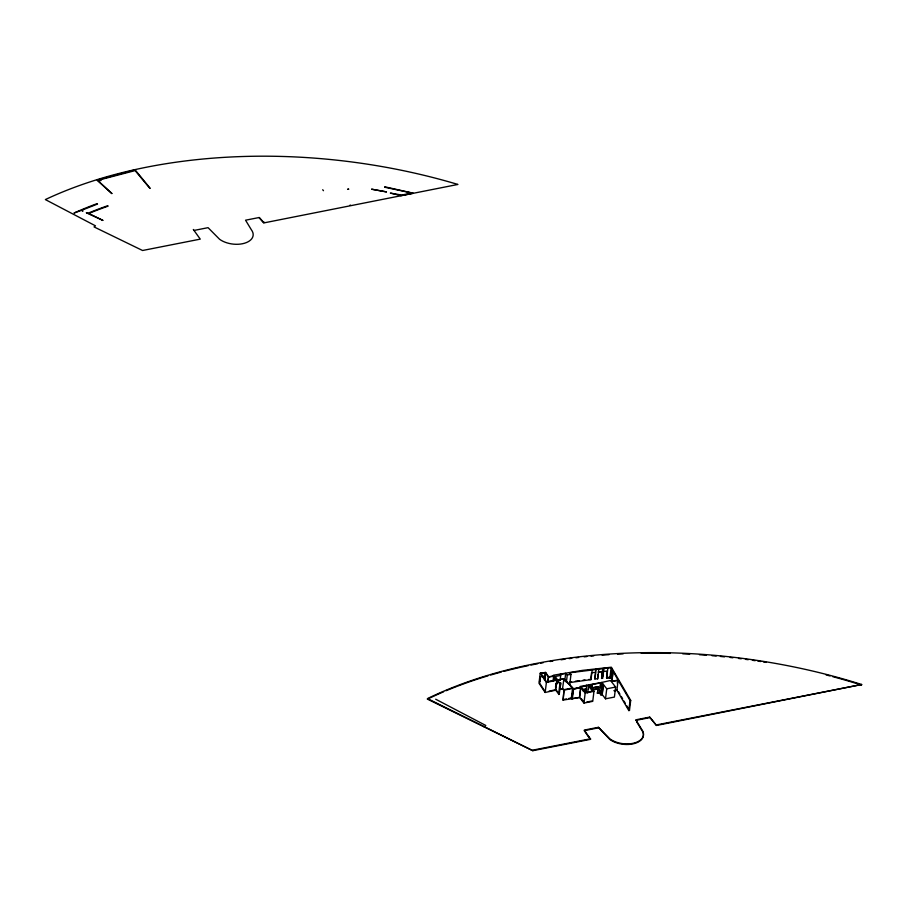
<?xml version="1.0" encoding="UTF-8"?>
<svg xmlns="http://www.w3.org/2000/svg" width="907" height="907" viewBox="0 0 907 907"><rect width="100%" height="100%" fill="white"/><g stroke="black" fill="none" stroke-linecap="round" stroke-linejoin="round"><path stroke-width="1.36" d="M427.446 699.15L427.514 698.594A405.021 231.727 7 0 1 861.65 684.502L656.464 725.464L649.684 717.097L635.875 719.818L641.737 729.477A19.319 11.054 7 0 1 634.809 742.867A19.319 11.054 7 0 1 609.901 738.899L598.405 727.301L584.312 730.078L590.525 739.33L532.828 750.69L427.446 699.15A405.021 231.727 7 0 1 443.591 691.792M484.293 727.108L485.801 725.464L435.677 699.206M547.964 681.826L548.576 676.815L545.617 672.382L540.221 673.209L538.985 683.232L545.164 692.46L555.651 690.216L559.234 694.388L560.719 682.812L560.061 689.422L562.533 688.935L564.483 690.941M539.54 681.917L540.153 676.905M539.722 681.883L540.175 678.13M539.778 682.223L540.084 679.717M532.828 750.69L427.514 698.594M544.438 678.64L544.756 676.066L541.66 676.86M544.483 680.239L545.345 672.461M544.619 680.284L545.538 672.767L540.799 673.119L546.524 681.928L557.068 679.468L560.458 684.377L556.875 680.205L546.399 682.438L540.221 673.209M545.164 692.46L546.399 682.438M547.794 682.064L548.406 677.053L545.538 672.767M553.338 680.93L553.429 675.216L582.351 670.398L611.318 667.212L630.705 700.419L629.469 710.43L628.812 710.566L616.953 690.295L618.075 680.091L611.159 667.665L569.335 672.824L570.991 674.332L569.766 684.354M553.463 681.112L554.075 676.1L548.406 677.053M554.132 680.409L554.075 676.1M555.538 687.098L556.002 683.345M555.549 688.56L556.161 683.549M555.651 690.216L556.875 680.205M557.386 679.967L557.091 683.731L557.386 679.967L563.893 678.685L573.575 688.708L572.351 698.719L579.46 697.324L580.684 687.302L580.038 686.486L601.772 682.438L601.466 684.944M560.107 680.42L560.73 675.409L559.823 674.468L565.662 673.436L567.272 674.967L570.991 674.332M558.587 694.513L559.823 684.502M562.533 688.935L563.893 678.685M564.744 680.953L565.662 673.436M628.812 710.566L630.048 700.544L618.189 680.284L611.386 681.622L615.626 687.053L614.402 697.075L605.513 698.821L602.225 694.615L600.899 694.875L602.123 684.853L600.581 682.88L590.468 684.876L592.01 686.848L590.684 687.109L593.972 691.315L592.747 701.338L583.949 703.072L579.618 697.54L563.1 700.068L564.041 689.637L572.51 687.971L563.769 678.912L557.544 680.137M563.1 700.068L564.041 689.637M566.353 682.472L567.272 674.967M571.319 698.447L572.555 688.436L564.324 690.057M572.408 694.569L572.725 692.064M571.92 699.048L573.156 689.037L572.555 688.436M579.618 697.54L580.854 687.517L573.156 689.037M583.949 703.072L585.174 693.05L580.854 687.517M585.695 692.631L586.171 688.776L583.87 689.229M586.285 691.894L586.614 685.193M587.679 692.937L588.598 685.431L581.138 686.894L585.525 692.506L592.985 691.043L588.598 685.431M588.677 688.889L589.142 685.136L590.174 684.932L591.579 686.724L591.273 689.229M589.867 687.438L590.174 684.932M590.933 677.892L591.557 672.745L595.491 672.302L594.697 678.731L597.656 678.855L598.881 668.833M569.993 682.529L591.013 679.604L592.237 669.581M590.162 687.381L590.468 684.876M591.704 689.354L592.35 684.502M590.525 739.33L588.087 735.554M594.935 679.15L596.16 669.128M597.894 674.57L597.656 678.855M597.464 693.265L598.121 686.656L591.772 687.914L598.257 686.837L597.464 693.265L599.357 692.903L600.899 694.875M599.357 692.903L600.581 682.88M599.64 692.846L599.946 690.34M600.253 687.835L600.876 682.824L601.908 682.62L603.314 684.411L602.078 694.433L601.046 694.637L602.271 684.615L600.876 682.824M602.169 671.599L598.212 671.996L602.157 671.577L601.59 678.447L602.69 678.345L603.926 668.323M601.59 678.447L602.815 668.414M602.633 676.633L603.268 671.486L607.237 671.112L606.658 677.971L610.604 678.311L611.239 673.175M602.225 694.615L603.45 684.592L602.123 684.853M636.533 721.598L641.668 730.044A19.319 11.054 7 0 1 634.741 743.434A19.319 11.054 7 0 1 609.833 739.466L598.405 727.301M606.658 677.971L607.883 667.937M605.513 698.821L606.749 688.798L603.45 684.592M609.935 677.688L611.159 667.665M610.298 678.345L611.397 671.883M611.545 670.692L611.84 668.3M612.089 679.411L612.713 674.264L611.091 671.917M617.282 683.288L617.746 679.536M656.464 725.464L649.684 717.097M264.186 222.136L263.869 222.669L259.323 217.487L245.548 220.197L251.409 229.856A19.319 11.054 7 0 1 244.482 243.246A19.319 11.054 7 0 1 219.585 239.278L208.077 227.668L193.985 230.446M97.083 203.656L95.768 204.132A363.707 208.088 7 0 0 74.023 213.02L81.415 210.39L82.934 211.127L81.959 210.163L97.525 204.03M107.706 205.742L106.391 206.195A356.315 203.871 7 0 0 88.149 213.179L86.324 212.782L102.82 220.356L88.773 213.496A355.056 203.145 7 0 1 106.799 206.592L108.092 206.15M549.086 691.145L555.39 689.808M349.921 205.243L350.544 205.129M560.73 675.409L555.073 676.52L557.113 679.536L554.574 676.826M539.801 683.436L544.585 690.896M573.575 688.708L580.684 687.302M618.075 680.091L611.239 681.44L610.49 680.488L601.772 682.438M575.072 688.787L580.457 687.733M591.579 686.724L590.536 686.928L589.142 685.136M602.271 684.615L603.314 684.411M583.144 690L586.602 689.32L586.171 688.776M583.258 691.315L585.945 690.783M591.33 689.728L598.053 688.402M593.949 689.762L596.636 689.229M585.174 693.05L593.972 691.315M606.749 688.798L615.626 687.053M562.816 699.648L566.444 698.934M568.859 698.458L571.274 697.982M597.328 693.095L599.47 692.665M614.107 690.646L616.839 690.114L616.511 689.547M614.232 690.839L616.953 690.295M586.784 702.041L591.761 701.054M630.048 700.544L630.705 700.419M635.796 720.385L649.616 717.664M598.337 727.868L584.244 730.645L588.008 736.121M656.532 724.908L861.65 684.502M532.897 750.123L590.593 738.763M548.576 676.815L553.95 675.919M569.675 682.121L571.569 681.815M575.378 681.236L579.199 680.681M583.042 680.159L584.97 679.899M588.836 679.411L591.013 679.604M613.155 670.681L611.93 680.692M606.454 677.552L610.094 677.234L610.604 678.311M101.856 220.378L102.82 220.356M384.659 187.216L412.016 193.021L401.688 195.05L390.35 193.1L400.962 195.674L413.354 193.225L384.806 186.808M111.98 193.497L97.741 180.516L99.18 180.051L99.963 180.776L101.108 180.425L100.337 179.699L135.098 170.595L149.836 188.316M111.72 193.588L97.083 180.096L135.086 169.847L150.131 188.248M564.437 690.544L562.657 688.708L560.061 689.422M258.994 217.544L263.71 222.941L457.91 184.45A397.493 227.43 7 0 0 45.35 199.574L95.484 225.832L94.033 226.909L142.569 250.502L200.266 239.131L193.316 229.471M322.699 189.722L323.47 190.708M581.364 698.787L583.564 701.587M555.855 689.479L559.234 694.388M618.54 691.758L619.9 694.093M621.272 696.429L622.633 698.764M624.005 701.1L625.377 703.435M626.737 705.759L629.469 710.43M446.153 690.703A405.021 231.727 7 0 1 456.561 686.531M457.831 686.043A405.021 231.727 7 0 1 488.057 675.794M490.664 675.023A405.021 231.727 7 0 1 501.254 672.053M503.929 671.35A405.021 231.727 7 0 1 520.255 667.359M521.638 667.053A405.021 231.727 7 0 1 528.305 665.613M530.98 665.058A405.021 231.727 7 0 1 537.749 663.72M540.47 663.21A405.021 231.727 7 0 1 543.202 662.7M550.061 661.509A405.021 231.727 7 0 1 552.828 661.056M561.002 659.786A405.021 231.727 7 0 1 565.038 659.196M569.097 658.641A405.021 231.727 7 0 1 571.807 658.289M575.9 657.779A405.021 231.727 7 0 1 578.632 657.45M584.108 656.838A405.021 231.727 7 0 1 586.863 656.543M591.001 656.124A405.021 231.727 7 0 1 593.756 655.863M602.089 655.16A405.021 231.727 7 0 1 609.073 654.65M617.508 654.14A405.021 231.727 7 0 1 623.143 653.856M641.226 653.289A405.021 231.727 7 0 1 670.239 653.391M682.744 653.811A405.021 231.727 7 0 1 689.705 654.14M699.467 654.729A405.021 231.727 7 0 1 706.44 655.228M712.006 655.682A405.021 231.727 7 0 1 716.19 656.056M720.373 656.441A405.021 231.727 7 0 1 724.557 656.861M730.135 657.462A405.021 231.727 7 0 1 732.913 657.779M738.491 658.437A405.021 231.727 7 0 1 741.268 658.788M745.429 659.332A405.021 231.727 7 0 1 748.207 659.706M752.368 660.285A405.021 231.727 7 0 1 755.134 660.693M757.912 661.101A405.021 231.727 7 0 1 760.678 661.532M763.445 661.963A405.021 231.727 7 0 1 766.211 662.405M826.084 674.921A405.021 231.727 7 0 1 830.075 675.953M832.739 676.656A405.021 231.727 7 0 1 861.582 685.068M371.689 189.212L386.427 191.887L371.689 189.212M348.628 189.144L347.596 189.348L348.628 189.144"/></g></svg>
